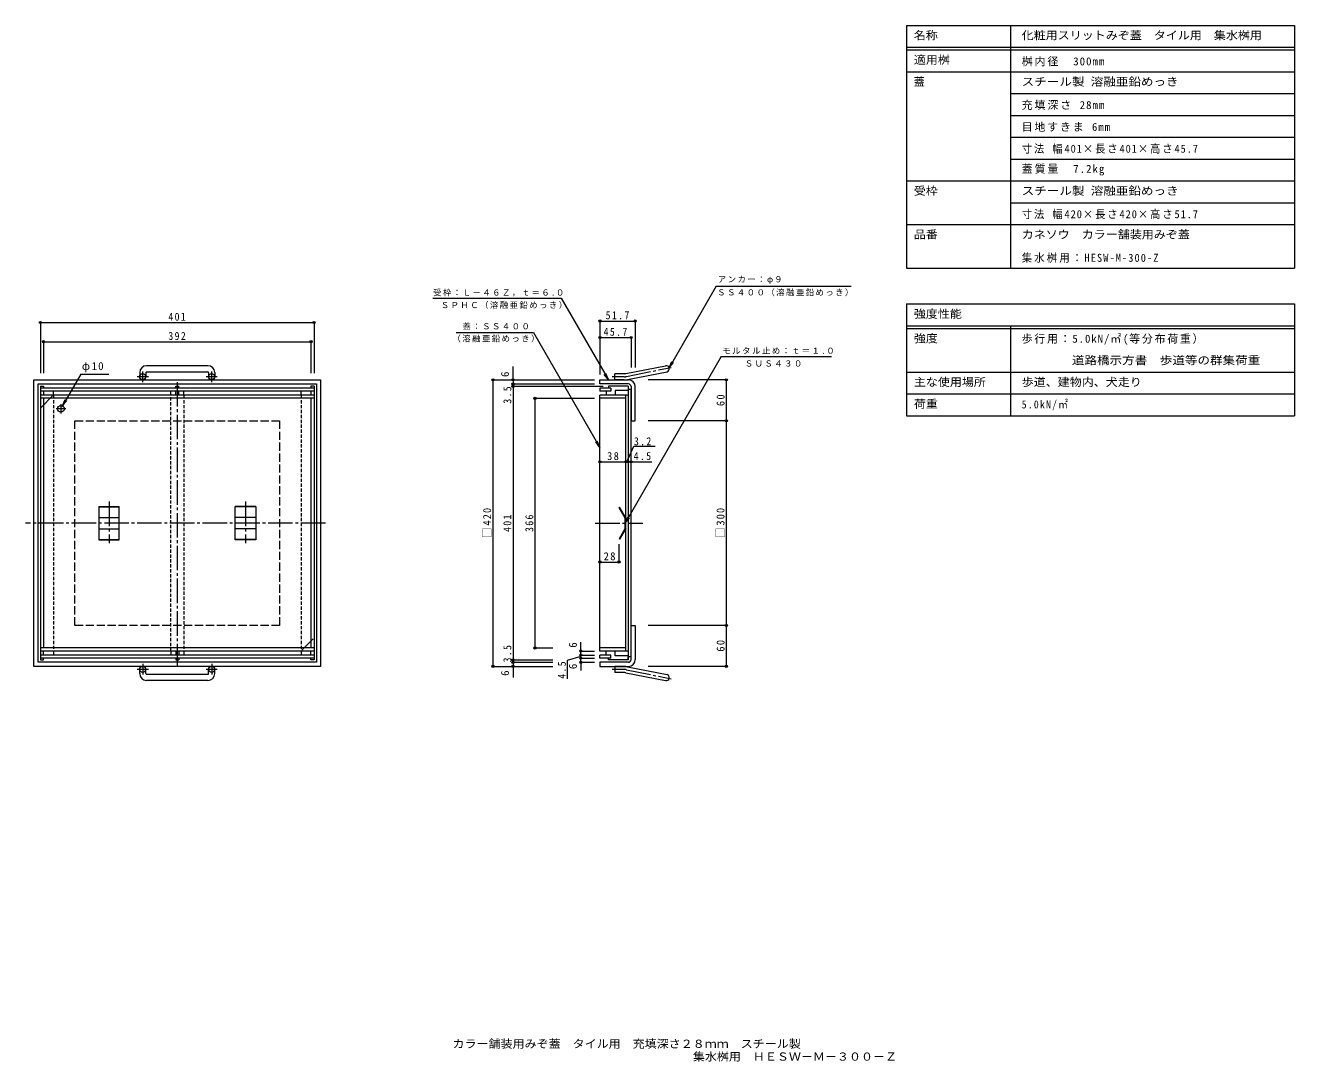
# Model space of a CAD drawing. Units: millimetres, scale not verified. Extents: x -772 to 1088, y -778 to 741.
import ezdxf
from ezdxf.enums import TextEntityAlignment as Align

# ---------------------------------------------------------------- set-up
doc = ezdxf.new("R2010")
doc.units = ezdxf.units.MM
doc.header["$LTSCALE"] = 4
doc.header["$PDMODE"] = 32
doc.header["$PDSIZE"] = 3.2
for name, pattern in [('CHAIN1', [8, 5, -1, 1, -1]), ('CHAIN2', [12, 9, -1, 1, -1]), ('DASHED1', [1.8, 1.2, -0.6]), ('DASHED3', [4, 3, -1])]:
    doc.linetypes.add(name, pattern=pattern)
for name, color, linetype, lineweight in [('0-0_通り芯', 7, 'CHAIN2', 9), ('0-1_躯体', 2, 'DASHED3', 9), ('0-2_仕上', 7, 'Continuous', 9), ('0-3_建具', 4, 'Continuous', 9), ('0-4_その他', 7, 'Continuous', 9), ('0-5_寸法', 7, 'Continuous', 9), ('F-5_F-5ﾚｲﾔ', 2, 'Continuous', 9), ('F-F_F-Fﾚｲﾔ', 7, 'Continuous', 9)]:
    doc.layers.add(name, color=color, linetype=linetype, lineweight=lineweight)
doc.layers.add('F-4_F-4ﾚｲﾔ', color=2, linetype='Continuous')
doc.styles.add('ＭＳ ゴシック', font='')
doc.styles.get('ＭＳ ゴシック').set_extended_font_data('MS Gothic')

msp = doc.modelspace()

# ---------------------------------------------------------------- linework, layer by layer
at = {"layer": '0-0_通り芯'}
for p, q in [((-549.243, 218.258), (-549.243, -198.365)), ((-712.743, 178.959), (-726.743, 178.959)), ((-719.743, 185.959), (-719.743, 171.959)), ((-649.243, 42.98), (-649.243, -18.049)), ((-449.243, 42.98), (-449.243, -18.049)), ((-332.088, 11.458), (-771.789, 11.458)), ((63.137, 11.458), (132.874, 11.458))]:
    msp.add_line(p, q, dxfattribs=at)
at = {"layer": '0-1_躯体'}
msp.add_lwpolyline([(-699.243, -138.542), (-699.243, 161.458), (-399.243, 161.458), (-399.243, -138.542)], close=True, dxfattribs=at)
at = {"layer": '0-2_仕上'}
for p, q in [((-749.743, 211.959), (-749.743, -189.042)), ((-348.743, 209.459), (-749.743, 209.459)), ((-348.743, 204.959), (-749.743, 204.959)), ((-745.243, 204.959), (-745.243, 198.959)), ((-551.494, 198.959), (-551.494, 204.959)), ((-546.993, 209.459), (-546.993, 211.959)), ((-546.993, 198.959), (-546.993, 204.959)), ((-353.244, 211.959), (-353.244, 209.459)), ((-348.743, 211.959), (-353.244, 211.959)), ((-353.244, 204.959), (-353.244, 198.959)), ((-348.743, 211.959), (-348.743, -189.042)), ((70.216, 209.459), (70.216, 204.959)), ((86.216, 209.459), (70.216, 209.459)), ((86.216, 204.959), (70.216, 204.959)), ((79.216, 204.959), (79.216, 198.959)), ((111.416, 211.959), (82.716, 211.959)), ((82.716, 211.959), (82.716, 209.459)), ((86.216, 209.459), (86.216, 204.959)), ((92.416, 205.959), (92.416, 198.959)), ((111.416, 205.959), (92.416, 205.959)), ((111.416, 211.959), (111.416, 207.459)), ((-348.743, 198.959), (-749.743, 198.959)), ((-348.743, 194.458), (-749.743, 194.458)), ((-745.243, 194.458), (-745.243, -171.542)), ((-735.243, 194.458), (-745.243, 184.458)), ((-353.244, 194.458), (-353.244, -171.542)), ((111.416, 198.959), (70.216, 198.959)), ((70.216, -176.042), (70.216, 198.959)), ((108.216, 194.459), (70.216, 194.459)), ((108.216, -176.042), (108.216, 198.959)), ((-363.244, -171.542), (-353.244, -161.542)), ((-348.743, -171.542), (-749.743, -171.542)), ((-348.743, -176.042), (-749.743, -176.042)), ((-348.743, -182.042), (-749.743, -182.042)), ((-745.243, -182.042), (-745.243, -176.042)), ((-551.494, -176.042), (-551.494, -182.042)), ((-546.993, -176.042), (-546.993, -182.042)), ((-353.244, -182.042), (-353.244, -176.042)), ((108.216, -171.542), (70.216, -171.542)), ((111.416, -176.042), (70.216, -176.042)), ((70.216, -186.542), (70.216, -182.042)), ((86.216, -182.042), (70.216, -182.042)), ((79.216, -182.042), (79.216, -176.042)), ((86.216, -186.542), (86.216, -182.042)), ((92.416, -183.042), (92.416, -176.042)), ((111.416, -183.042), (92.416, -183.042)), ((111.416, -189.042), (111.416, -184.542)), ((-348.743, -186.542), (-749.743, -186.542)), ((-546.993, -186.542), (-546.993, -189.042)), ((-353.244, -189.042), (-353.244, -186.542)), ((-348.743, -189.042), (-353.244, -189.042)), ((86.216, -186.542), (70.216, -186.542)), ((82.716, -189.042), (82.716, -186.542)), ((111.416, -189.042), (82.716, -189.042))]:
    msp.add_line(p, q, dxfattribs=at)
at = {"layer": '0-2_仕上', "color": 2}
for p, q in [((-730.743, 198.959), (-730.743, 204.959)), ((-558.744, 198.959), (-558.744, 204.959)), ((-539.743, 198.959), (-539.743, 204.959)), ((-367.743, 198.959), (-367.743, 204.959)), ((111.416, 211.959), (111.416, -189.042)), ((115.916, 207.458), (111.416, 207.458)), ((115.916, -184.542), (115.916, 207.458)), ((-730.743, -176.042), (-730.743, -182.042)), ((-558.744, -176.042), (-558.744, -182.042)), ((-539.743, -176.042), (-539.743, -182.042)), ((-367.743, -176.042), (-367.743, -182.042)), ((115.916, -184.542), (111.416, -184.542))]:
    msp.add_line(p, q, dxfattribs=at)
at = {"layer": '0-2_仕上', "linetype": 'DASHED1'}
for p, q in [((-735.243, 194.458), (-730.743, 198.959)), ((-745.243, 184.458), (-749.743, 179.959)), ((-353.244, -161.542), (-348.743, -157.042)), ((-363.244, -171.542), (-367.744, -176.042))]:
    msp.add_line(p, q, dxfattribs=at)
at = {"layer": '0-2_仕上', "color": 2, "linetype": 'DASHED1'}
for p, q in [((-730.743, 198.959), (-730.743, -176.042)), ((-558.744, -176.042), (-558.744, 198.959)), ((-539.743, 198.959), (-539.743, -176.042)), ((-367.743, 198.959), (-367.743, -176.042))]:
    msp.add_line(p, q, dxfattribs=at)
at = {"layer": '0-2_仕上', "color": 3}
for p, q in [((-664.243, 35.913), (-664.243, -12.996)), ((-664.243, 35.913), (-634.243, 35.913)), ((-664.243, 35.413), (-634.243, 35.413)), ((-664.243, 19.824), (-634.243, 19.824)), ((-634.243, -12.996), (-634.243, 35.913)), ((-464.243, -12.996), (-464.243, 35.913)), ((-434.243, 35.913), (-464.243, 35.913)), ((-434.243, 35.413), (-464.243, 35.413)), ((-434.243, 19.824), (-464.243, 19.824)), ((-434.243, 35.913), (-434.243, -12.996)), ((98.216, 34.547), (99.082, 35.047)), ((-664.243, 3.092), (-634.243, 3.092)), ((-434.243, 3.092), (-464.243, 3.092)), ((107.216, 3.958), (98.216, -11.63)), ((108.216, 3.69), (99.082, -12.13)), ((-664.243, -12.496), (-634.243, -12.496)), ((-664.243, -12.996), (-634.243, -12.996)), ((-434.243, -12.496), (-464.243, -12.496)), ((-434.243, -12.996), (-464.243, -12.996)), ((98.216, -11.63), (99.082, -12.13))]:
    msp.add_line(p, q, dxfattribs=at)
at = {"layer": '0-2_仕上'}
for points in [[(-749.743, 211.959), (-745.243, 211.959), (-745.243, 209.459)], [(-551.494, 209.459), (-551.494, 211.959), (-546.993, 211.959)], [(-749.743, -189.042), (-745.243, -189.042), (-745.243, -186.542)], [(-551.494, -186.542), (-551.494, -189.042), (-546.993, -189.042)]]:
    msp.add_lwpolyline(points, dxfattribs=at)
at = {"layer": '0-2_仕上', "color": 3}
for points in [[(107.216, 3.958), (107.216, 18.958), (98.216, 34.547)], [(108.216, 3.69), (108.216, 19.226), (99.082, 35.047)]]:
    msp.add_lwpolyline(points, dxfattribs=at)
at = {"layer": '0-2_仕上'}
msp.add_circle((-719.743, 178.959), 5, dxfattribs=at)
at = {"layer": '0-3_建具'}
for p, q in [((-504.243, 242.058), (-594.243, 242.058)), ((108.061, 230.765), (166.251, 242.059)), ((-604.243, 232.059), (-604.243, 225.958)), ((-595.244, 232.059), (-595.244, 225.958)), ((-594.243, 233.058), (-504.243, 233.058)), ((-503.243, 232.059), (-503.243, 225.958)), ((-494.243, 232.059), (-494.243, 225.958)), ((91.916, 221.458), (91.916, 230.458)), ((105.732, 230.458), (91.916, 230.458)), ((110.39, 222.072), (168.581, 233.365)), ((111.916, 215.458), (70.216, 215.458)), ((105.731, 221.458), (91.916, 221.458)), ((-604.243, -209.142), (-604.243, -203.042)), ((-595.244, -209.142), (-595.244, -203.042)), ((-503.243, -209.142), (-503.243, -203.042)), ((-494.243, -209.142), (-494.243, -203.042)), ((91.916, -198.542), (91.916, -207.542)), ((105.731, -198.542), (91.916, -198.542)), ((110.39, -199.155), (168.581, -210.448)), ((-594.243, -210.142), (-504.243, -210.142)), ((-504.243, -219.142), (-594.243, -219.142)), ((105.732, -207.542), (91.916, -207.542)), ((108.061, -207.848), (166.251, -219.142))]:
    msp.add_line(p, q, dxfattribs=at)
at = {"layer": '0-3_建具', "linetype": 'CHAIN1'}
for p, q in [((-591.58, 225.958), (-607.988, 225.958)), ((-599.744, 217.851), (-599.744, 233.449)), ((-490.581, 225.958), (-506.987, 225.958)), ((-498.743, 217.851), (-498.743, 233.449)), ((-591.58, -203.042), (-607.988, -203.042)), ((-599.744, -194.934), (-599.744, -210.532)), ((-490.581, -203.042), (-506.987, -203.042)), ((-498.743, -194.934), (-498.743, -210.532))]:
    msp.add_line(p, q, dxfattribs=at)
at = {"layer": '0-3_建具', "linetype": 'CHAIN2'}
for p, q in [((105.731, 225.958), (88.111, 225.958)), ((109.225, 226.418), (174.392, 239.581)), ((105.731, -203.042), (88.111, -203.042)), ((109.225, -203.502), (174.392, -216.664))]:
    msp.add_line(p, q, dxfattribs=at)
at = {"layer": '0-3_建具'}
for points in [[(-759.243, -198.542), (-759.243, 221.458), (-339.243, 221.458), (-339.243, -198.542)], [(-753.243, -192.542), (-753.243, 215.458), (-345.243, 215.458), (-345.243, -192.542)]]:
    msp.add_lwpolyline(points, close=True, dxfattribs=at)
for points in [[(70.216, 215.458), (70.216, 221.458), (111.916, 221.458)], [(115.916, 211.458), (115.916, 161.458), (121.916, 161.458), (121.916, 211.458)], [(115.916, -188.542), (115.916, -138.542), (121.916, -138.542), (121.916, -188.542)], [(111.916, -192.542), (70.216, -192.542), (70.216, -198.542), (111.916, -198.542)]]:
    msp.add_lwpolyline(points, dxfattribs=at)
for centre in [(-599.744, 225.958), (-498.744, 225.958), (-599.744, -203.042), (-498.744, -203.042)]:
    msp.add_circle(centre, 4.5, dxfattribs=at)
for centre, radius, start, end in [((-594.243, 232.059), 10, 90, 180), ((-504.243, 232.059), 10, 0, 90), ((167.416, 237.712), 4.5, 285.00014, 104.99991), ((-594.243, 232.059), 1, 90, 180), ((-504.243, 232.059), 1, 0, 90), ((105.732, 239.458), 9, 270, 285.00002), ((105.731, 239.458), 18, 270, 285), ((111.916, 211.458), 10, 0, 90), ((111.916, 211.458), 4, 0, 90), ((105.731, -216.542), 18, 75, 90), ((111.916, -188.542), 4, 270, 0), ((111.916, -188.542), 10, 270, 0), ((-594.243, -209.142), 10, 180, 270), ((-594.243, -209.142), 1, 180, 270), ((-504.243, -209.142), 10, 270, 0), ((-504.243, -209.142), 1, 270, 0), ((105.732, -216.542), 9, 74.99998, 90), ((167.416, -214.795), 4.5, 255.00009, 74.99986)]:
    msp.add_arc(centre, radius, start, end, dxfattribs=at)
at = {"layer": '0-3_建具', "linetype": 'CHAIN2'}
for centre, start, end in [((105.731, 239.458), 270, 284.99995), ((105.731, -216.542), 75.00005, 90)]:
    msp.add_arc(centre, 13.5, start, end, dxfattribs=at)
at = {"layer": '0-4_その他'}
for p, q in [((-749.743, 306.738), (-749.743, 231.433)), ((-749.743, 305.538), (-348.743, 305.538)), ((-348.743, 306.738), (-348.743, 231.433)), ((70.216, 308.866), (70.216, 229.458)), ((70.216, 307.666), (121.916, 307.666)), ((121.916, 308.866), (121.916, 239.706)), ((70.216, 283.467), (115.916, 283.467)), ((115.916, 284.667), (115.916, 239.706)), ((-745.243, 278.56), (-745.243, 231.433)), ((-745.243, 277.36), (-353.244, 277.36)), ((-353.244, 278.56), (-353.244, 231.433)), ((-690.52, 229.574), (-717.243, 183.289)), ((-690.52, 229.574), (-649.704, 229.574)), ((-57.068, 221.458), (-57.068, 241.235)), ((-87.793, 221.458), (62.216, 221.458)), ((-86.593, 221.458), (-86.593, -198.542)), ((-58.268, 215.458), (62.216, 215.458)), ((-58.268, 211.959), (74.716, 211.959)), ((-57.068, 221.458), (-57.068, 215.458)), ((-57.068, 215.458), (-57.068, 211.959)), ((-57.068, 211.959), (-57.068, -189.042)), ((256.624, 221.458), (140.733, 221.458)), ((255.424, 221.458), (255.424, 161.458)), ((-717.243, 183.289), (-713.417, 192.527)), ((-717.243, 183.289), (-711.156, 191.222)), ((-26.069, 194.459), (62.216, 194.459)), ((-24.869, -171.542), (-24.869, 194.459)), ((256.624, 161.458), (140.733, 161.458)), ((255.424, 161.458), (255.424, -138.542)), ((70.216, 101.304), (108.216, 101.304)), ((108.216, 101.304), (111.416, 101.304)), ((111.416, 101.304), (115.916, 101.304)), ((115.916, 101.304), (146.485, 101.304)), ((98.216, -46.798), (98.216, -19.63)), ((70.216, -45.598), (98.216, -45.598)), ((256.624, -138.542), (140.733, -138.542)), ((255.424, -138.542), (255.424, -198.542)), ((42.281, -176.042), (42.281, -162.954)), ((-26.069, -171.542), (1.11, -171.542)), ((42.281, -184.292), (21.992, -189.814)), ((41.081, -176.042), (62.216, -176.042)), ((41.081, -182.042), (62.216, -182.042)), ((42.281, -182.042), (42.281, -176.042)), ((42.281, -186.542), (42.281, -182.042)), ((-87.793, -198.542), (1.11, -198.542)), ((-58.268, -189.042), (1.11, -189.042)), ((-58.268, -192.542), (1.11, -192.542)), ((-57.068, -189.042), (-57.068, -192.542)), ((-57.068, -192.542), (-57.068, -198.542)), ((-57.068, -198.542), (-57.068, -214.913)), ((21.992, -189.814), (21.992, -216.98)), ((41.081, -186.542), (62.216, -186.542)), ((41.081, -192.542), (62.216, -192.542)), ((42.281, -192.542), (42.281, -186.542)), ((42.281, -192.542), (42.281, -204.631)), ((256.624, -198.542), (140.733, -198.542))]:
    msp.add_line(p, q, dxfattribs=at)
msp.add_lwpolyline([(109.816, 101.304), (119.805, 124.404), (150.984, 124.404)], dxfattribs=at)
for p in [(-749.743, 305.538), (-348.743, 305.538), (70.216, 307.666), (121.916, 307.666), (70.216, 283.467), (115.916, 283.467), (-745.243, 277.36), (-353.244, 277.36), (-86.593, 221.458), (-57.068, 221.458), (-57.068, 215.458), (-57.068, 211.959), (255.424, 221.458), (-24.869, 194.459), (255.424, 161.458), (70.216, 101.304), (108.216, 101.304), (111.416, 101.304), (115.916, 101.304), (70.216, -45.598), (98.216, -45.598), (255.424, -138.542), (-24.869, -171.542), (42.281, -176.042), (42.281, -182.042), (42.281, -186.542), (-86.593, -198.542), (-57.068, -189.042), (-57.068, -192.542), (-57.068, -198.542), (42.281, -192.542), (255.424, -198.542)]:
    msp.add_point(p, dxfattribs=at)
at = {"layer": '0-5_寸法'}
for p, q in [((240.703, 358.529), (438.316, 358.529)), ((-174.739, 340.947), (13.591, 340.947)), ((-140.426, 291.023), (-27.083, 291.023)), ((171.716, 239.04), (177.803, 246.974)), ((248.117, 255.506), (409.595, 255.506)), ((82.578, 221.458), (78.751, 230.697)), ((70.216, 122.497), (66.389, 131.736)), ((107.216, 11.458), (113.304, 19.392))]:
    msp.add_line(p, q, dxfattribs=at)
for points in [[(240.703, 358.529), (171.716, 239.04), (175.543, 248.279)], [(13.591, 340.947), (82.578, 221.458), (76.49, 229.392)], [(-27.083, 291.023), (70.216, 122.497), (64.128, 130.43)], [(248.117, 255.506), (107.216, 11.458), (111.043, 20.697)]]:
    msp.add_lwpolyline(points, dxfattribs=at)
at = {"layer": 'F-5_F-5ﾚｲﾔ', "color": 7}
msp.add_line((519.587, 232.723), (1088.273, 232.723), dxfattribs=at)
at = {"layer": 'F-F_F-Fﾚｲﾔ'}
for p, q in [((519.587, 741.043), (519.587, 385.043)), ((519.587, 741.043), (1088.273, 741.043)), ((671.782, 741.043), (671.782, 385.043)), ((1088.273, 741.043), (1088.273, 385.043)), ((519.587, 709.043), (1088.273, 709.043)), ((519.587, 705.043), (1088.273, 705.043)), ((519.587, 673.043), (1088.273, 673.043)), ((671.782, 641.043), (1088.273, 641.043)), ((671.782, 609.043), (1088.273, 609.043)), ((671.782, 577.043), (1088.273, 577.043)), ((671.782, 545.043), (1088.273, 545.043)), ((519.587, 513.043), (1088.273, 513.043)), ((671.782, 481.043), (1088.273, 481.043)), ((519.587, 449.043), (1088.273, 449.043)), ((519.587, 385.043), (1088.273, 385.043)), ((519.587, 332.723), (519.587, 168.723)), ((519.587, 332.723), (1088.273, 332.723)), ((1088.273, 332.723), (1088.273, 168.723)), ((519.587, 300.723), (1088.273, 300.723)), ((671.782, 300.723), (671.782, 168.723)), ((519.587, 296.723), (1088.273, 296.723)), ((519.587, 232.723), (1088.273, 232.723)), ((519.587, 200.723), (1088.273, 200.723)), ((519.587, 168.723), (1088.273, 168.723))]:
    msp.add_line(p, q, dxfattribs=at)

# ---------------------------------------------------------------- texts
at = {"layer": '0-4_その他', "color": 2, "style": 'ＭＳ ゴシック'}
for p in [(-59.468, 225.571), (39.881, -171.274), (39.881, -202.636), (-59.468, -212.483)]:
    msp.add_text('6', height=11.73, rotation=90, dxfattribs=at).set_placement(p, align=Align.BOTTOM_LEFT)
at = {"layer": '0-4_その他', "color": 2, "char_height": 11.73, "attachment_point": 7, "style": 'ＭＳ ゴシック'}
for s, insert in [('\\T1.27;\\W0.9;401', (-562.243, 307.938)), ('\\T1.28;\\W0.9;51.7', (78.566, 310.066)), ('\\T1.27;\\W0.9;392', (-562.243, 279.76)), ('\\T1.28;\\W0.9;45.7', (75.566, 285.867)), ('\\T1.19;φ10', (-689.073, 232.582)), ('\\T1.27;\\W0.9;3.2', (120.064, 125.351)), ('\\T1.27;\\W0.95;38', (80.716, 103.704)), ('\\T1.27;\\W0.9;4.5', (119.728, 103.704)), ('\\T1.27;\\W0.95;28', (75.716, -43.198))]:
    msp.add_mtext(s, dxfattribs=dict(at, insert=insert))
at = {"layer": '0-4_その他', "color": 2, "char_height": 11.73, "attachment_point": 7, "rotation": 90, "style": 'ＭＳ ゴシック'}
for s, insert in [('\\T1.27;\\W0.9;3.5', (-59.468, 186.514)), ('\\T1.27;\\W0.95;60', (253.024, 182.958)), ('\\T1.21;\\W0.95;□420', (-88.993, -10.542)), ('\\T1.27;\\W0.9;401', (-59.468, -1.542)), ('\\T1.27;\\W0.9;366', (-27.269, -1.542)), ('\\T1.21;\\W0.95;□300', (253.024, -10.542)), ('\\T1.27;\\W0.95;60', (253.024, -177.042)), ('\\T1.27;\\W0.9;3.5', (-59.468, -192.771)), ('\\T1.27;\\W0.9;4.5', (20.335, -216.672))]:
    msp.add_mtext(s, dxfattribs=dict(at, insert=insert))
at = {"layer": '0-5_寸法', "char_height": 8.798, "attachment_point": 7, "style": 'ＭＳ ゴシック'}
for s, insert in [('\\T1.17;アンカー：φ９', (242.945, 361.989)), ('\\T1.17;受枠：Ｌ－４６Ｚ，ｔ＝６.０', (-174.263, 343.658)), ('\\T1.17;ＳＳ４００（溶融亜鉛めっき）', (242.023, 344.022)), ('\\T1.17;ＳＰＨＣ（溶融亜鉛めっき）', (-163.048, 325.424)), ('\\T1.17;蓋：ＳＳ４００', (-131.269, 294.95)), ('\\T1.17;（溶融亜鉛めっき）', (-145.97, 276.366)), ('\\T1.18;モルタル止め：ｔ＝１.０', (249.512, 259.096)), ('\\T1.17;ＳＵＳ４３０', (282.423, 240.775))]:
    msp.add_mtext(s, dxfattribs=dict(at, insert=insert))
at = {"layer": 'F-4_F-4ﾚｲﾔ', "style": 'ＭＳ ゴシック', "width": 1.1}
for s, p in [('カラー舗装用みぞ蓋\u3000タイル用\u3000充填深さ２８ｍｍ\u3000スチール製', (-145.808, -761.267)), ('集水桝用\u3000ＨＥＳＷ－Ｍ－３００－Ｚ', (206.393, -780.096))]:
    msp.add_text(s, height=11.73, dxfattribs=at).set_placement(p, align=Align.BOTTOM_LEFT)
at = {"layer": 'F-5_F-5ﾚｲﾔ', "style": 'ＭＳ ゴシック'}
for s, width, p in [('化粧用スリットみぞ蓋\u3000タイル用\u3000集水桝用', 1.1, (688.316, 717.043)), ('スチール製 溶融亜鉛めっき', 1.15, (688.316, 649.043))]:
    msp.add_text(s, height=11.73, dxfattribs=dict(at, width=width)).set_placement(p, align=Align.BOTTOM_LEFT)
at = {"layer": 'F-5_F-5ﾚｲﾔ', "char_height": 11.73, "attachment_point": 7, "style": 'ＭＳ ゴシック'}
for s, insert in [('\\T1.18;桝内径\u3000300mm', (688.316, 681.043)), ('\\T1.18;充填深さ\\~28mm', (688.316, 617.043)), ('\\T1.17;目地すきま\\~6mm', (688.316, 585.043))]:
    msp.add_mtext(s, dxfattribs=dict(at, insert=insert))
at = {"layer": 'F-F_F-Fﾚｲﾔ', "color": 2, "style": 'ＭＳ ゴシック'}
for s, width, p in [('名称', 1.1, (530.234, 717.043)), ('適用桝', 1.1, (530.234, 681.043)), ('受枠', 1.1, (530.234, 489.043)), ('スチール製 溶融亜鉛めっき', 1.15, (688.316, 489.043)), ('品番', 1.1, (530.234, 425.043)), ('カネソウ\u3000カラー舗装用みぞ蓋', 1.1, (688.316, 425.043)), ('強度性能', 1.1, (530.234, 308.723)), ('強度', 1.1, (530.234, 272.723)), ('\u3000 \u3000 \u3000道路橋示方書\u3000歩道等の群集荷重', 1.15, (688.316, 240.723)), ('主な使用場所', 1.1, (530.234, 208.723)), ('歩道、建物内、犬走り', 1.1, (688.316, 208.723)), ('荷重', 1.1, (530.234, 176.723))]:
    msp.add_text(s, height=11.73, dxfattribs=dict(at, width=width)).set_placement(p, align=Align.BOTTOM_LEFT)
msp.add_text('蓋', height=11.73, dxfattribs=at).set_placement((530.234, 649.043), align=Align.BOTTOM_LEFT)
at = {"layer": 'F-F_F-Fﾚｲﾔ', "color": 2, "char_height": 11.73, "attachment_point": 7, "style": 'ＭＳ ゴシック'}
for s, insert in [('\\T1.18;\\W0.95;寸法\\~幅401×長さ401×高さ45.7', (688.316, 553.043)), ('\\T1.18;蓋質量\u30007.2kg', (688.316, 521.043)), ('\\T1.18;\\W0.95;寸法\\~幅420×長さ420×高さ51.7', (688.316, 457.043)), ('\\T1.21;\\W0.95;集水桝用：HESW-M-300-Z', (688.316, 393.043)), ('\\T1.16;歩行用：5.0kN/㎡(等分布荷重）', (688.316, 272.723)), ('\\T1.24;\\W0.9;5.0kN/㎡', (688.316, 176.723))]:
    msp.add_mtext(s, dxfattribs=dict(at, insert=insert))

doc.saveas('drawing.dxf')
